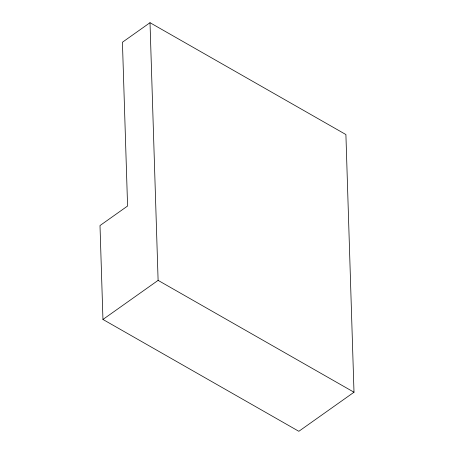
<?xml version="1.0" encoding="UTF-8"?>
<svg xmlns="http://www.w3.org/2000/svg" width="454" height="454" viewBox="0 0 454 454"><rect width="100%" height="100%" fill="white"/><g stroke="black" fill="none" stroke-linecap="round" stroke-linejoin="round"><path stroke-width="0.68" d="M150.013 22.7L122.432 42.239L127.58 206.025L99.999 225.564L102.95 319.451L298.84 431.3L354.001 392.222L345.903 134.549L150.013 22.7L158.106 280.373L102.95 319.451M158.106 280.373L354.001 392.222"/></g></svg>
